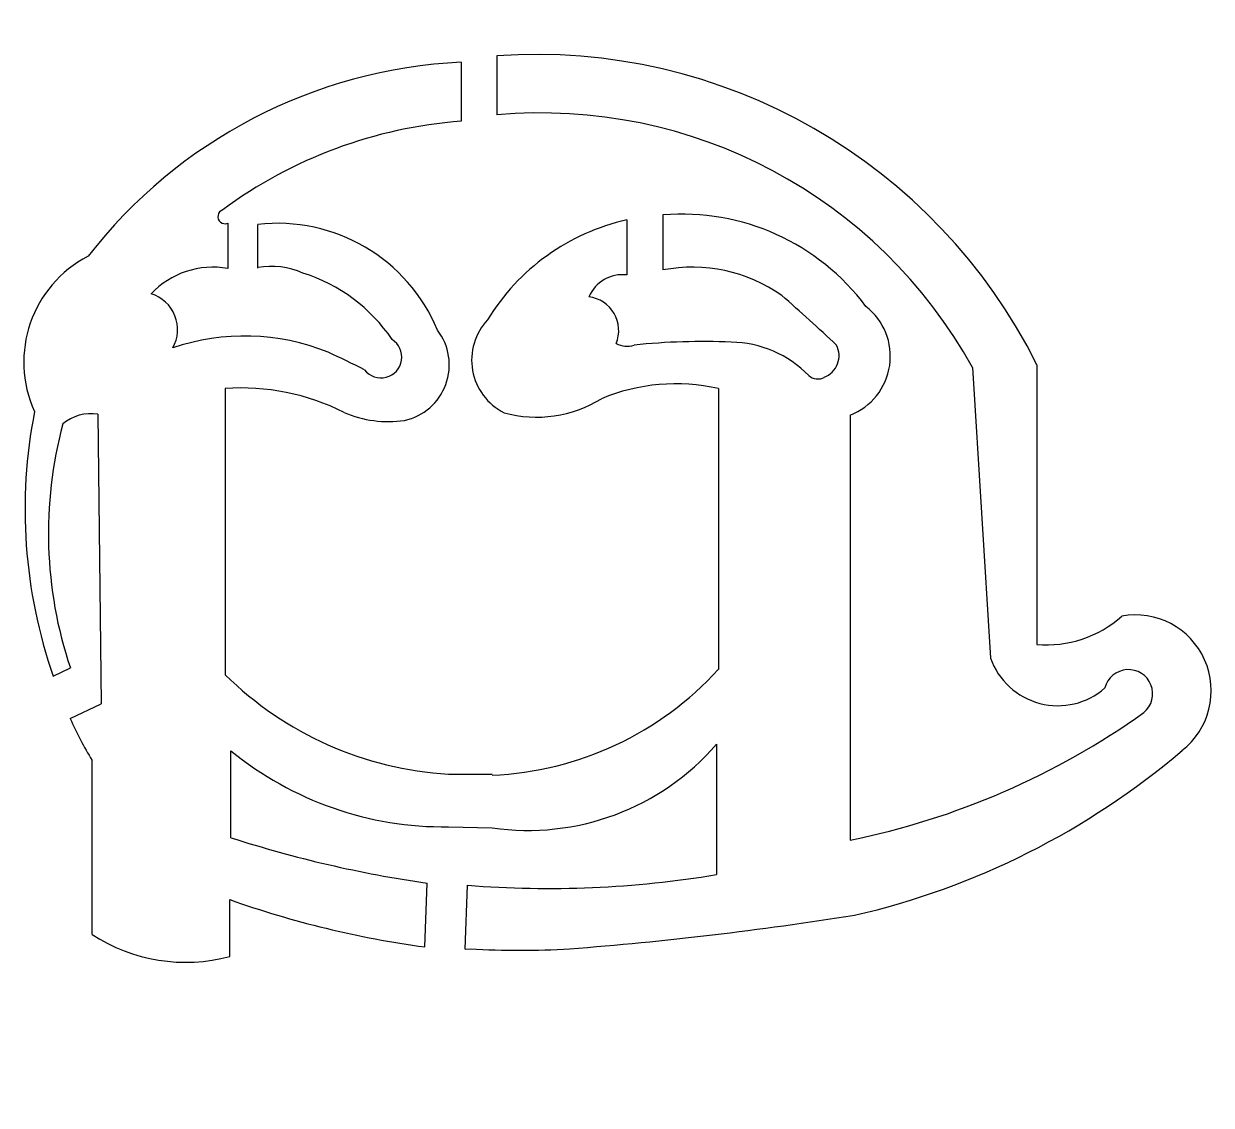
# Model space of a CAD drawing. Header units: millimetres. Extents: x 2080.1 to 2114.3, y 1560.9 to 1592.1.
import ezdxf

# ---------------------------------------------------------------- set-up
doc = ezdxf.new("R2010")
doc.units = ezdxf.units.MM
doc.layers.get('0').update_dxf_attribs({"color": 10})

msp = doc.modelspace()

# ---------------------------------------------------------------- linework, layer by layer
for p, q in [((2091.835, 1590.919), (2091.835, 1590.919)), ((2092.705, 1590.954), (2092.705, 1589.252)), ((2093.737, 1591.138), (2093.737, 1589.435)), ((2098.518, 1586.556), (2098.518, 1584.973)), ((2085.982, 1586.319), (2085.982, 1585.015)), ((2086.848, 1585.029), (2086.848, 1586.285)), ((2097.476, 1586.413), (2097.476, 1584.83)), ((2107.432, 1582.163), (2107.949, 1573.803)), ((2109.285, 1582.246), (2109.285, 1574.195)), ((2085.912, 1581.558), (2085.912, 1573.322)), ((2100.114, 1581.561), (2100.114, 1573.477)), ((2082.24, 1580.819), (2082.341, 1572.484)), ((2103.905, 1580.792), (2103.905, 1568.56)), ((2080.959, 1573.278), (2081.452, 1573.517)), ((2081.445, 1572.064), (2082.341, 1572.484)), ((2086.076, 1568.631), (2086.076, 1571.134)), ((2100.062, 1571.324), (2100.062, 1567.57)), ((2082.075, 1565.845), (2082.075, 1570.857)), ((2092.34, 1570.459), (2093.601, 1570.459)), ((2092.34, 1568.944), (2093.601, 1568.916)), ((2091.66, 1565.486), (2091.728, 1567.326)), ((2092.823, 1565.423), (2092.891, 1567.263)), ((2086.042, 1565.211), (2086.042, 1566.848)), ((2092.823, 1565.423), (2092.971, 1565.431))]:
    msp.add_line(p, q)
for centre, radius, start, end in [((2097.381, 1576.495), 15.565, 194.9326, 194.9326), ((2093.398, 1576.501), 14.469, 92.7448, 142.2095), ((2094.852, 1575.05), 16.127, 26.5007, 93.9666), ((2093.679, 1576.113), 13.175, 94.2424, 126.5115), ((2095.01, 1575.303), 14.19, 28.9093, 95.1494), ((2085.904, 1586.508), 0.204, 108.0175, 292.4571), ((2099.066, 1579.969), 6.61, 36.7379, 94.7571), ((2087.411, 1581.319), 4.998, 22.6374, 96.467), ((2098.853, 1580.256), 6.309, 102.6024, 148.651), ((2083.534, 1582.325), 3.424, 117.2922, 204.6393), ((2087.235, 1582.814), 2.263, 66.2558, 99.852), ((2085.558, 1582.596), 2.457, 80.0653, 136.4925), ((2086.688, 1580.24), 4.869, 34.1306, 72.5715), ((2097.344, 1583.8), 1.038, 82.675, 157.3755), ((2099.364, 1580.559), 4.494, 55.0285, 100.8498), ((2083.466, 1583.257), 1.075, 330.4562, 73.235), ((2096.267, 1583.231), 0.976, 337.6108, 83.0135), ((2040.645, 1515.146), 92.365, 47.1018, 48.42397), ((2103.247, 1582.487), 1.818, 291.2176, 52.1412), ((2094.701, 1582.379), 1.694, 136.8462, 243.356), ((2086.473, 1576.695), 6.378, 67.902, 108.9543), ((2090.727, 1582.243), 1.637, 282.1659, 37.6469), ((2090.396, 1582.466), 0.599, 218.1465, 57.5205), ((2097.486, 1583.465), 0.685, 242.4124, 287.1005), ((2099.68, 1563.209), 19.704, 87.6584, 95.8039), ((2100.444, 1579.739), 3.157, 44.007, 89.2491), ((2102.916, 1582.509), 0.673, 291.5987, 26.4926), ((2078.074, 1558.912), 26.038, 62.9265, 65.4977), ((2098.89, 1576.104), 5.592, 77.3616, 112.5743), ((2102.976, 1582.241), 0.405, 229.7538, 297.6255), ((2086.382, 1575.036), 6.54, 63.1677, 94.1167), ((2094.884, 1584.253), 3.517, 254.4449, 301.9143), ((2094.731, 1578.08), 14.585, 168.8617, 199.222), ((2082.042, 1579.577), 1.258, 80.9294, 129.9299), ((2090.611, 1583.855), 3.246, 246.8294, 278.1642), ((2093, 1577.39), 12.181, 165.0024, 198.5381), ((2109.565, 1577.432), 3.25, 265.0493, 311.8082), ((2112.122, 1572.861), 2.184, 307.9046, 100.3154), ((2109.889, 1574.487), 2.057, 199.4407, 311.2697), ((2093.195, 1579.782), 9.36, 272.4824, 317.6573), ((2111.922, 1572.772), 0.698, 309.4075, 165.9065), ((2092.948, 1580.47), 10.03, 225.4517, 266.5211), ((2090.915, 1576.244), 10.351, 203.8143, 211.3583), ((2099.484, 1590.322), 22.207, 281.4842, 305.4541), ((2092.221, 1578.657), 9.713, 230.7565, 270.6991), ((2094.634, 1576.015), 7.174, 261.714, 319.1631), ((2099.035, 1588.1), 22.27, 282.9739, 310.387), ((2096.475, 1600.774), 33.783, 252.0721, 261.9221), ((2095.225, 1596.63), 29.46, 265.4562, 279.4501), ((2095.439, 1593.338), 28.107, 250.4683, 262.2725), ((2087.647, 1670.042), 104.93, 274.47139, 278.98472), ((2084.773, 1569.992), 4.947, 236.9582, 284.8678), ((2094.405, 1590.169), 24.779, 266.6834, 273.2929)]:
    msp.add_arc(centre, radius, start, end)

doc.saveas('drawing.dxf')
